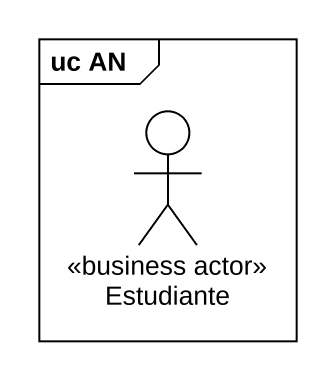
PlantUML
@startuml
mainframe uc AN
actor Estudiante <<business actor>>
@enduml
